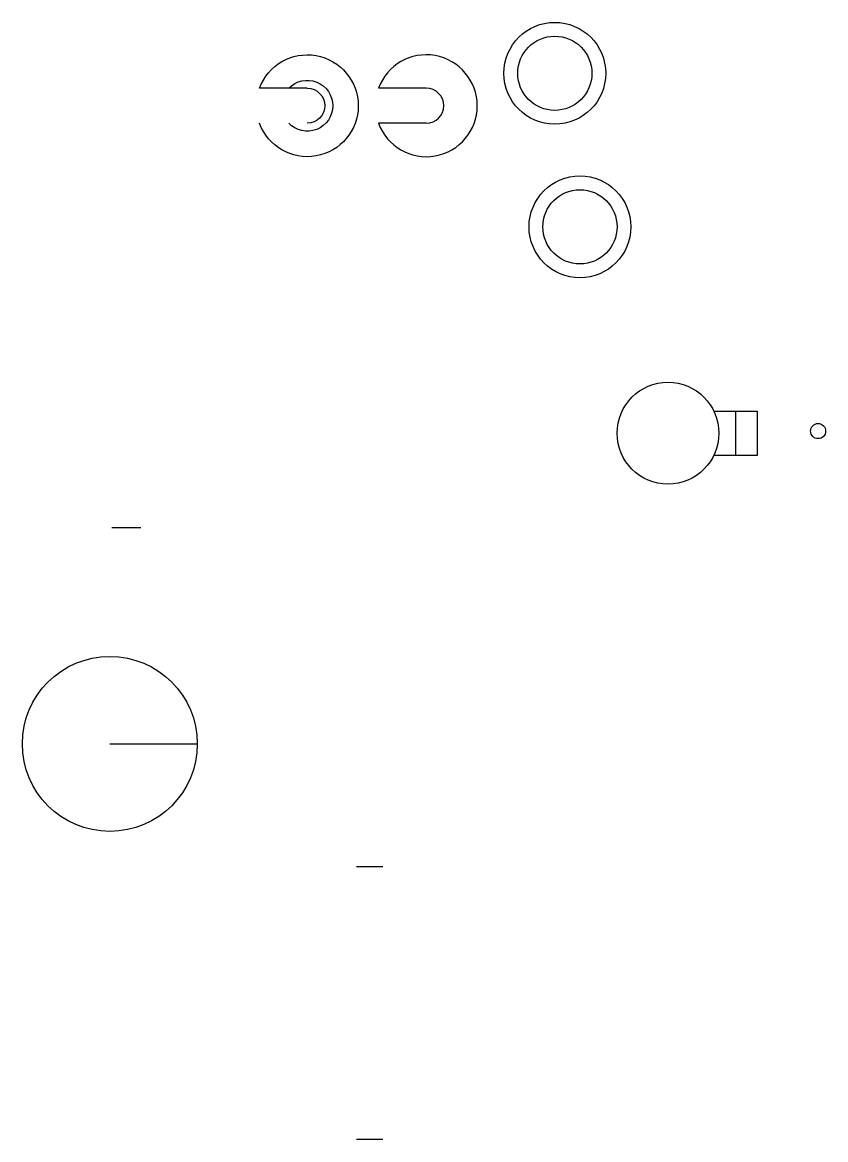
# Model space of a CAD drawing. Header units: inches. Extents: x -9604 to -9051, y 578 to 1345.
import ezdxf

# ---------------------------------------------------------------- set-up
doc = ezdxf.new("R2010")
doc.units = ezdxf.units.IN
doc.header["$MEASUREMENT"] = 0

msp = doc.modelspace()

# ---------------------------------------------------------------- linework, layer by layer
at = {"extrusion": (0, -1.22465e-16, -1)}
msp.add_line((-9407.79, 1299.96, -6), (-9440.67, 1299.96, -6), dxfattribs=at)
for p, q in [((-9407.79, 1299.96), (-9440.67, 1299.96)), ((-9325.99, 1299.96), (-9358.87, 1299.96)), ((-9325.99, 1275.96), (-9358.87, 1275.96)), ((-9098.22, 1077.94), (-9128.22, 1077.94)), ((-9113.22, 1047.94, 30), (-9113.22, 1077.94, 30)), ((-9098.22, 1047.94), (-9098.22, 1077.94)), ((-9128.22, 1047.94), (-9098.22, 1047.94)), ((-9522.25, 997.99, 10), (-9542.25, 997.99, 10)), ((-9543.54, 849.43, 55), (-9483.41, 849.43, 55)), ((-9355.98, 764.96, 4.95), (-9373.98, 764.96, 4.95)), ((-9355.98, 577.5, 4.95), (-9373.98, 577.5, 4.95))]:
    msp.add_line(p, q)
for centre, radius in [((-9237.67, 1310.27), 35), ((-9237.67, 1310.27), 25.5), ((-9220.38, 1204.76), 35), ((-9220.38, 1204.76), 25.5), ((-9159.85, 1062.94), 35), ((-9056.67, 1064.41), 5.2), ((-9543.54, 849.43), 60.13)]:
    msp.add_circle(centre, radius)
for radius, start, end in [(35, 20.05104, 339.94896), (17.5, 43.29181, 316.70819), (12, 90, 270)]:
    msp.add_arc((9407.79, 1287.96, 6), radius, start, end, dxfattribs=at)
for radius, start, end in [(35, 200.05104, 159.94896), (12, 270, 90)]:
    msp.add_arc((-9325.99, 1287.96), radius, start, end)

doc.saveas('drawing.dxf')
